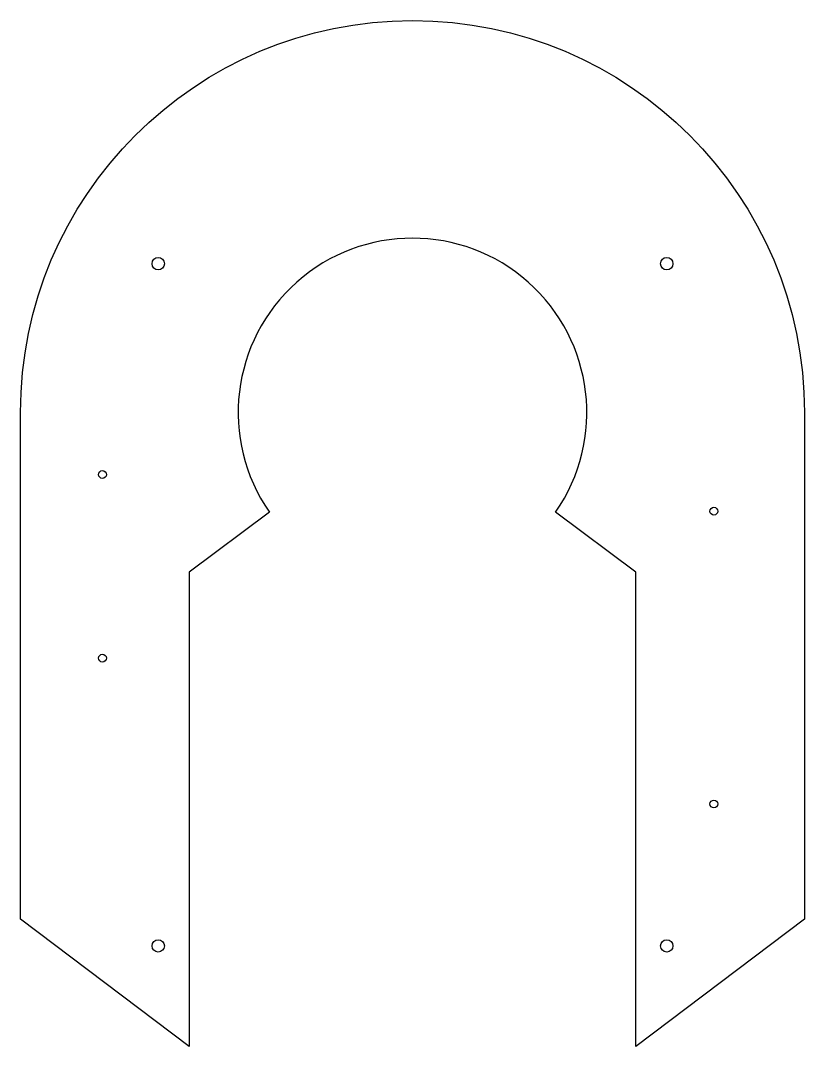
# Model space of a CAD drawing. Header units: millimetres. Extents: x -100 to 100, y -248 to 14.
import ezdxf

# ---------------------------------------------------------------- set-up
doc = ezdxf.new("R2010")
doc.units = ezdxf.units.MM
doc.header["$MEASUREMENT"] = 0

msp = doc.modelspace()

# ---------------------------------------------------------------- linework, layer by layer
msp.add_lwpolyline([(57.15, -126.9), (36.65, -111.55, 1.912691), (-36.65, -111.55), (-57.15, -126.9), (-57.15, -248.34), (-100.35, -215.79), (-100.35, -86.08, -1), (100.35, -86.08), (100.35, -215.79), (57.15, -248.34)], format="xyb", close=True)
for centre, radius in [((-65.09, -47.98), 1.59), ((65.09, -47.98), 1.59), ((-79.37, -101.95), 1), ((77.16, -111.33), 1), ((-79.37, -148.94), 1), ((77.16, -186.26), 1), ((-65.09, -222.6), 1.59), ((65.09, -222.6), 1.59)]:
    msp.add_circle(centre, radius)

doc.saveas('drawing.dxf')
